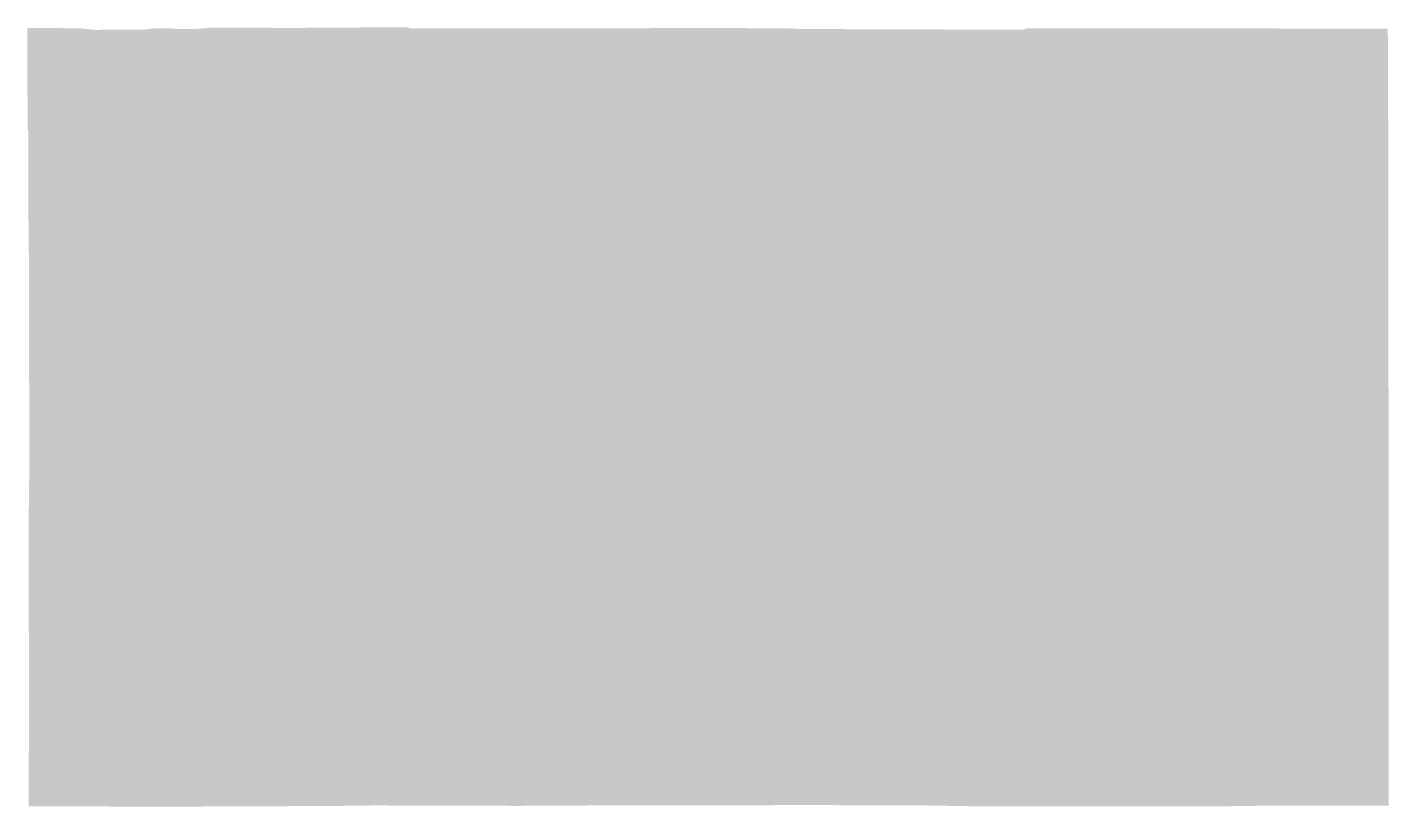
# Model space of a CAD drawing. Header units: inches. Extents: x -111.05 to -104.05, y 40.99 to 45.01.
import ezdxf

# ---------------------------------------------------------------- set-up
doc = ezdxf.new("R2010")
doc.units = ezdxf.units.IN
doc.header["$MEASUREMENT"] = 0

msp = doc.modelspace()

# ---------------------------------------------------------------- hatches: boundary and pattern name
msp.add_hatch(color=256).paths.add_polyline_path([(-111.0449, 43.3157), (-111.0465, 43.9141), (-111.0473, 43.9999), (-111.0491, 44.0201), (-111.049, 44.4741), (-111.0524, 44.4784), (-111.0546, 45.001), (-110.7901, 45.0009), (-110.7045, 44.9922), (-110.4457, 44.9937), (-110.4071, 44.9995), (-110.3252, 44.9997), (-110.2848, 44.9974), (-110.1832, 44.997), (-110.1058, 45.0035), (-109.8257, 45.0032), (-109.7611, 45.0018), (-109.1032, 45.0058), (-109.0807, 44.9994), (-107.476, 45.0014), (-107.1381, 45.0001), (-107.0849, 44.9966), (-106.1262, 44.9933), (-105.9282, 44.9935), (-105.9131, 45.0002), (-105.857, 45.0004), (-104.8892, 45), (-104.0579, 44.9976), (-104.0559, 44.875), (-104.0551, 43.565), (-104.0526, 42.6502), (-104.0532, 41.0014), (-104.6255, 41.0014), (-104.8553, 40.998), (-105.7294, 40.9968), (-106.1952, 40.9976), (-106.4557, 41.0021), (-107.0006, 41.0034), (-108.0465, 41.0021), (-108.526, 40.9996), (-109.1739, 41.0009), (-109.2325, 41.0021), (-109.5437, 40.9984), (-110.087, 40.9971), (-110.2741, 40.9948), (-111.0468, 40.9979), (-111.0458, 41.5652), (-111.0472, 42.4691), (-111.0435, 42.7476), (-111.0449, 43.3157)], flags=0)

doc.saveas('drawing.dxf')
